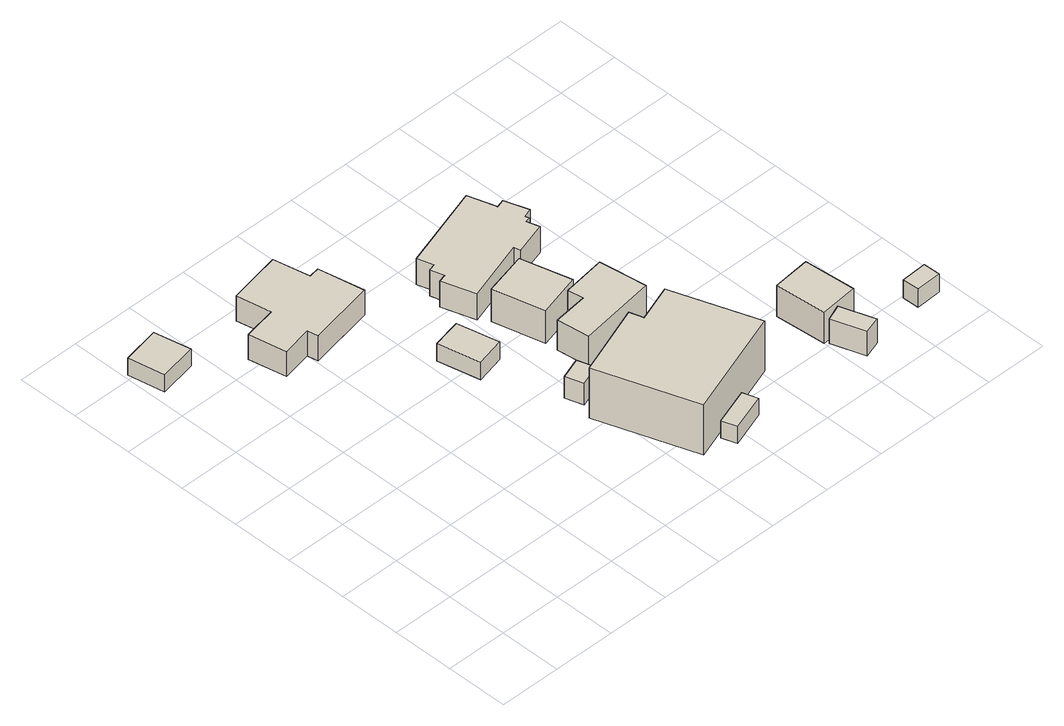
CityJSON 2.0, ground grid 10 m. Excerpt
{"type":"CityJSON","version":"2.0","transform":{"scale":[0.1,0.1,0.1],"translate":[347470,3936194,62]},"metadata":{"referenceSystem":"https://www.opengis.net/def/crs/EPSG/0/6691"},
"CityObjects":{
"building1":{"type":"Building","attributes":{"usage":"411","storeysAboveGround":1,"BuildingIDAttribute.prefecture":"14","BuildingIDAttribute.city":"14151","BuildingDetailAttribute.totalFloorArea":36.46,"BuildingDetailAttribute.buildingFootprintArea":36.46,"BuildingDetailAttribute.buildingStructureType":"601","BuildingDetailAttribute.buildingStructureOrgType":"1","BuildingDetailAttribute.orgUsage":"10","BuildingDetailAttribute.surveyYear":2015,"BuildingRiverFloodingRiskAttribute.description":"1","BuildingRiverFloodingRiskAttribute.rankOrg":"2","BuildingRiverFloodingRiskAttribute.depth":0.95,"BuildingRiverFloodingRiskAttribute.adminType":"2","BuildingRiverFloodingRiskAttribute.scale":"2"},"geometry":[{"type":"Solid","lod":"1","boundaries":[[[[0,1,2,3]],[[2,4,5,3]],[[1,6,4,2]],[[0,7,6,1]],[[3,5,7,0]],[[4,6,7,5]]]]}]},
"building2":{"type":"Building","attributes":{"usage":"411","measuredHeight":5.3,"storeysAboveGround":1,"BuildingIDAttribute.prefecture":"14","BuildingIDAttribute.city":"14151","BuildingDetailAttribute.totalFloorArea":193.12,"BuildingDetailAttribute.buildingFootprintArea":193.12,"BuildingDetailAttribute.buildingStructureType":"601","BuildingDetailAttribute.buildingStructureOrgType":"1","BuildingDetailAttribute.orgUsage":"10","BuildingDetailAttribute.surveyYear":2015,"BuildingRiverFloodingRiskAttribute.description":"1","BuildingRiverFloodingRiskAttribute.rankOrg":"1","BuildingRiverFloodingRiskAttribute.depth":0.46,"BuildingRiverFloodingRiskAttribute.adminType":"2","BuildingRiverFloodingRiskAttribute.scale":"2"},"geometry":[{"type":"Solid","lod":"1","boundaries":[[[[8,9,10,11,12,13,14,15,16,17]],[[16,18,19,17]],[[15,20,18,16]],[[14,21,20,15]],[[13,22,21,14]],[[12,23,22,13]],[[11,24,23,12]],[[10,25,24,11]],[[9,26,25,10]],[[8,27,26,9]],[[17,19,27,8]],[[18,20,21,22,23,24,25,26,27,19]]]]}]},
"building3":{"type":"Building","attributes":{"measuredHeight":3.9,"BuildingIDAttribute.prefecture":"14","BuildingIDAttribute.city":"14151","BuildingDetailAttribute.surveyYear":2015},"geometry":[{"type":"Solid","lod":"1","boundaries":[[[[28,29,30,31]],[[30,32,33,31]],[[29,34,32,30]],[[28,35,34,29]],[[31,33,35,28]],[[32,34,35,33]]]]}]},
"building4":{"type":"Building","attributes":{"usage":"411","measuredHeight":7.1,"storeysAboveGround":1,"BuildingIDAttribute.prefecture":"14","BuildingIDAttribute.city":"14151","BuildingDetailAttribute.totalFloorArea":32.29,"BuildingDetailAttribute.buildingFootprintArea":32.29,"BuildingDetailAttribute.buildingStructureType":"601","BuildingDetailAttribute.buildingStructureOrgType":"1","BuildingDetailAttribute.orgUsage":"10","BuildingDetailAttribute.surveyYear":2015},"geometry":[{"type":"Solid","lod":"1","boundaries":[[[[36,37,38,39]],[[38,40,41,39]],[[37,42,40,38]],[[36,43,42,37]],[[39,41,43,36]],[[40,42,43,41]]]]}]},
"building5":{"type":"Building","attributes":{"BuildingIDAttribute.prefecture":"14","BuildingIDAttribute.city":"14151","BuildingDetailAttribute.surveyYear":2015},"geometry":[{"type":"Solid","lod":"1","boundaries":[[[[44,45,46,47]],[[46,48,49,47]],[[45,50,48,46]],[[44,51,50,45]],[[47,49,51,44]],[[48,50,51,49]]]]}]},
"building6":{"type":"Building","attributes":{"usage":"422","measuredHeight":11.4,"storeysAboveGround":1,"BuildingIDAttribute.prefecture":"14","BuildingIDAttribute.city":"14151","BuildingDetailAttribute.totalFloorArea":294.02,"BuildingDetailAttribute.buildingFootprintArea":294.02,"BuildingDetailAttribute.buildingStructureType":"601","BuildingDetailAttribute.buildingStructureOrgType":"1","BuildingDetailAttribute.orgUsage":"137","BuildingDetailAttribute.surveyYear":2015},"geometry":[{"type":"Solid","lod":"1","boundaries":[[[[52,53,54,55,56,57]],[[56,58,59,57]],[[55,60,58,56]],[[54,61,60,55]],[[53,62,61,54]],[[52,63,62,53]],[[57,59,63,52]],[[58,60,61,62,63,59]]]]}]},
"building7":{"type":"Building","attributes":{"usage":"411","measuredHeight":6.3,"storeysAboveGround":1,"BuildingIDAttribute.prefecture":"14","BuildingIDAttribute.city":"14151","BuildingDetailAttribute.totalFloorArea":58.43,"BuildingDetailAttribute.buildingFootprintArea":58.43,"BuildingDetailAttribute.buildingStructureType":"601","BuildingDetailAttribute.buildingStructureOrgType":"1","BuildingDetailAttribute.orgUsage":"10","BuildingDetailAttribute.surveyYear":2015},"geometry":[{"type":"Solid","lod":"1","boundaries":[[[[64,65,66,67]],[[66,68,69,67]],[[65,70,68,66]],[[64,71,70,65]],[[67,69,71,64]],[[68,70,71,69]]]]}]},
"building8":{"type":"Building","attributes":{"usage":"411","measuredHeight":6.1,"storeysAboveGround":2,"BuildingIDAttribute.prefecture":"14","BuildingIDAttribute.city":"14151","BuildingDetailAttribute.totalFloorArea":138.77,"BuildingDetailAttribute.buildingFootprintArea":69.39,"BuildingDetailAttribute.buildingStructureType":"601","BuildingDetailAttribute.buildingStructureOrgType":"1","BuildingDetailAttribute.orgUsage":"10","BuildingDetailAttribute.surveyYear":2015},"geometry":[{"type":"Solid","lod":"1","boundaries":[[[[72,73,74,75,76,77]],[[76,78,79,77]],[[75,80,78,76]],[[74,81,80,75]],[[73,82,81,74]],[[72,83,82,73]],[[77,79,83,72]],[[78,80,81,82,83,79]]]]}]},
"building9":{"type":"Building","attributes":{"usage":"411","measuredHeight":6,"storeysAboveGround":1,"BuildingIDAttribute.prefecture":"14","BuildingIDAttribute.city":"14151","BuildingDetailAttribute.totalFloorArea":171.17,"BuildingDetailAttribute.buildingFootprintArea":171.17,"BuildingDetailAttribute.buildingStructureType":"601","BuildingDetailAttribute.buildingStructureOrgType":"1","BuildingDetailAttribute.orgUsage":"10","BuildingDetailAttribute.surveyYear":2015,"BuildingRiverFloodingRiskAttribute.description":"1","BuildingRiverFloodingRiskAttribute.rankOrg":"2","BuildingRiverFloodingRiskAttribute.depth":1.76,"BuildingRiverFloodingRiskAttribute.adminType":"2","BuildingRiverFloodingRiskAttribute.scale":"2"},"geometry":[{"type":"Solid","lod":"1","boundaries":[[[[84,85,86,87,88,89,90,91,92,93,94,95,96,97,98,99]],[[98,100,101,99]],[[97,102,100,98]],[[96,103,102,97]],[[95,104,103,96]],[[94,105,104,95]],[[93,106,105,94]],[[92,107,106,93]],[[91,108,107,92]],[[90,109,108,91]],[[89,110,109,90]],[[88,111,110,89]],[[87,112,111,88]],[[86,113,112,87]],[[85,114,113,86]],[[84,115,114,85]],[[99,101,115,84]],[[100,102,103,104,105,106,107,108,109,110,111,112,113,114,115,101]]]]}]},
"building10":{"type":"Building","attributes":{"measuredHeight":4.5,"BuildingIDAttribute.prefecture":"14","BuildingIDAttribute.city":"14151","BuildingDetailAttribute.surveyYear":2015},"geometry":[{"type":"Solid","lod":"1","boundaries":[[[[116,117,118,119]],[[118,120,121,119]],[[117,122,120,118]],[[116,123,122,117]],[[119,121,123,116]],[[120,122,123,121]]]]}]},
"building11":{"type":"Building","attributes":{"usage":"411","measuredHeight":5.7,"storeysAboveGround":1,"BuildingIDAttribute.prefecture":"14","BuildingIDAttribute.city":"14151","BuildingDetailAttribute.totalFloorArea":50.15,"BuildingDetailAttribute.buildingFootprintArea":50.15,"BuildingDetailAttribute.buildingStructureType":"610","BuildingDetailAttribute.buildingStructureOrgType":"2","BuildingDetailAttribute.orgUsage":"10","BuildingDetailAttribute.surveyYear":2015},"geometry":[{"type":"Solid","lod":"1","boundaries":[[[[124,125,126,127]],[[126,128,129,127]],[[125,130,128,126]],[[124,131,130,125]],[[127,129,131,124]],[[128,130,131,129]]]]}]},
"building12":{"type":"Building","attributes":{"usage":"411","measuredHeight":3.5,"storeysAboveGround":2,"BuildingIDAttribute.prefecture":"14","BuildingIDAttribute.city":"14151","BuildingDetailAttribute.totalFloorArea":18.82,"BuildingDetailAttribute.buildingFootprintArea":9.41,"BuildingDetailAttribute.buildingStructureType":"601","BuildingDetailAttribute.buildingStructureOrgType":"1","BuildingDetailAttribute.orgUsage":"10","BuildingDetailAttribute.surveyYear":2015},"geometry":[{"type":"Solid","lod":"1","boundaries":[[[[132,133,134,135]],[[134,136,137,135]],[[133,138,136,134]],[[132,139,138,133]],[[135,137,139,132]],[[136,138,139,137]]]]}]}
},
"vertices":[
[6,708,8],[66,720,8],[78,662,8],[17,650,8],[78,662,38],[17,650,38],[66,720,38],[6,708,38],
[277,640,11],[294,643,11],[308,570,11],[201,549,11],[198,566,11],[150,556,11],[138,616,11],[191,626,11],[180,681,11],[265,698,11],[180,681,55],[265,698,55],[191,626,55],[138,616,55],[150,556,55],[198,566,55],[201,549,55],[308,570,55],[294,643,55],[277,640,55],
[347,236,53],[381,248,53],[390,220,53],[356,208,53],[390,220,91],[356,208,91],[381,248,91],[347,236,91],
[312,439,11],[358,449,11],[373,383,11],[327,372,11],[373,383,42],[327,372,42],[358,449,42],[312,439,42],
[427,25,67],[486,45,67],[494,21,67],[435,1,67],[494,21,97],[435,1,97],[486,45,97],[427,25,97],
[365,208,24],[479,249,24],[486,227,24],[545,248,24],[594,111,24],[421,50,24],[594,111,113],[421,50,113],[545,248,113],[486,227,113],[479,249,113],[365,208,113],
[419,445,9],[487,462,9],[508,382,9],[439,364,9],[508,382,67],[439,364,67],[487,462,67],[419,445,67],
[441,344,9],[496,351,9],[492,376,9],[561,386,9],[572,310,9],[448,292,9],[572,310,62],[448,292,62],[561,386,62],[492,376,62],[496,351,62],[441,344,62],
[391,513,9],[403,516,9],[397,538,9],[408,541,9],[400,566,9],[534,608,9],[548,563,9],[561,567,9],[574,529,9],[560,524,9],[562,518,9],[554,516,9],[560,496,9],[509,481,9],[506,491,9],[408,460,9],[506,491,55],[408,460,55],[509,481,55],[560,496,55],[554,516,55],[562,518,55],[560,524,55],[574,529,55],[561,567,55],[548,563,55],[534,608,55],[400,566,55],[408,541,55],[397,538,55],[403,516,55],[391,513,55],
[674,71,48],[700,81,48],[719,27,48],[692,18,48],[719,27,91],[692,18,91],[700,81,91],[674,71,91],
[734,86,42],[674,80,42],[667,162,42],[727,168,42],[667,162,97],[727,168,97],[674,80,97],[734,86,97],
[840,33,58],[799,31,58],[798,58,58],[839,60,58],[798,58,90],[839,60,90],[799,31,90],[840,33,90]
]}
